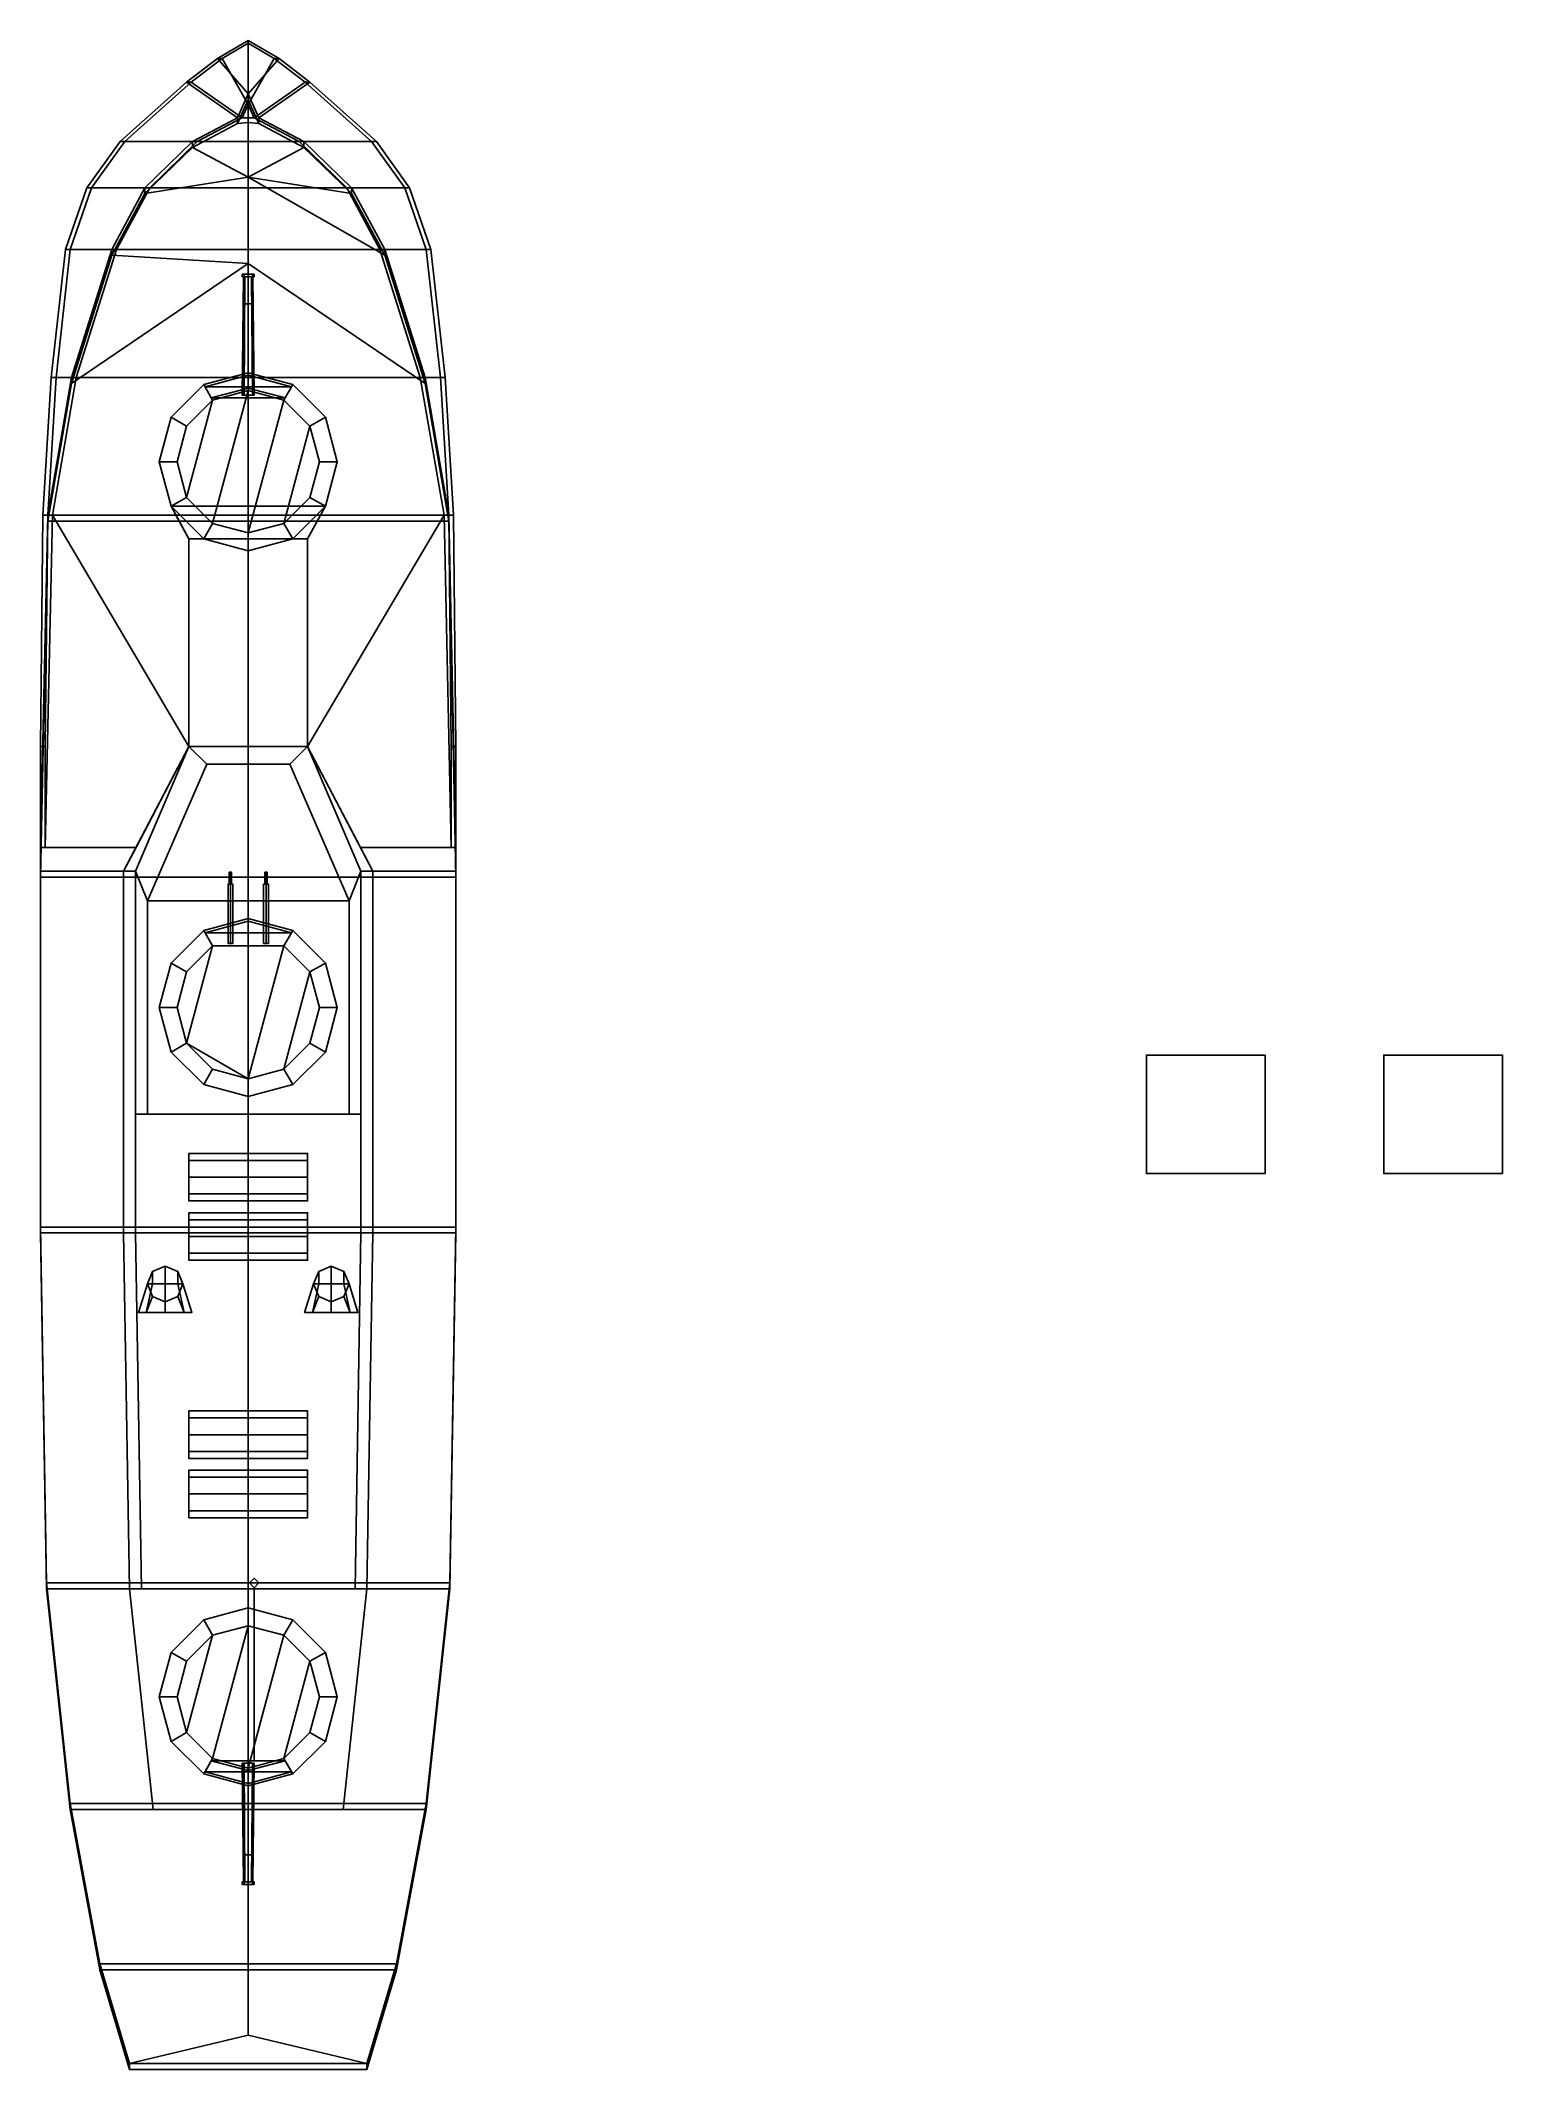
# Model space of a CAD drawing. Header units: millimetres. Extents: x -1.8 to 10.6, y -8.6 to 8.6.
import ezdxf

# ---------------------------------------------------------------- set-up
doc = ezdxf.new("R2010")
doc.units = ezdxf.units.MM
for name, color, linetype in [('gun', 1, 'Continuous'), ('sleeve', 5, 'Continuous'), ('turret', 2, 'Continuous')]:
    doc.layers.add(name, color=color, linetype=linetype)

msp = doc.modelspace()

# ---------------------------------------------------------------- linework, layer by layer
for points in [[(0.26, 8.4, 1.5), (0, 8.1, 1), (0, 8.1, 1), (0, 8.55, 1.5)], [(-0.26, 8.4, 1.5), (0, 8.1, 1), (-0.09, 7.9, 1), (-0.52, 8.2, 1.5)], [(-0.26, 8.4, 1.5), (-0.52, 8.2, 1.5), (-0.48, 8.2, 1.5), (-0.22, 8.4, 1.5)], [(-0.48, 8.2, 1.5), (-0.05, 7.9, 1), (0, 8.011, 1), (-0.22, 8.4, 1.5)], [(0, 8.55, 1.5), (0, 8.1, 1), (0, 8.1, 1), (-0.26, 8.4, 1.5)], [(0, 8.55, 1.5), (-0.26, 8.4, 1.5), (-0.22, 8.4, 1.5), (0, 8.527, 1.5)], [(-0.22, 8.4, 1.5), (0, 8.011, 1), (0, 8.011, 1), (0, 8.527, 1.5)], [(0.26, 8.4, 1.5), (0, 8.55, 1.5), (0, 8.527, 1.5), (0.22, 8.4, 1.5)], [(0, 8.527, 1.5), (0, 8.011, 1), (0, 8.011, 1), (0.22, 8.4, 1.5)], [(0.52, 8.2, 1.5), (0.09, 7.9, 1), (0, 8.1, 1), (0.26, 8.4, 1.5)], [(0.22, 8.4, 1.5), (0, 8.011, 1), (0.05, 7.9, 1), (0.48, 8.2, 1.5)], [(0.52, 8.2, 1.5), (0.26, 8.4, 1.5), (0.22, 8.4, 1.5), (0.48, 8.2, 1.5)], [(-0.52, 8.2, 1.5), (-0.09, 7.9, 1), (-0.47, 7.7, 1), (-1.08, 7.7, 1.5)], [(-0.52, 8.2, 1.5), (-1.08, 7.7, 1.5), (-1.04, 7.7, 1.5), (-0.48, 8.2, 1.5)], [(-1.04, 7.7, 1.5), (-0.43, 7.7, 1), (-0.05, 7.9, 1), (-0.48, 8.2, 1.5)], [(0, 8.1, 0.7), (0, 8.05), (-0.09, 7.85), (-0.09, 7.9, 0.7)], [(0, 8.1, 1), (0, 8.1, 0.7), (-0.09, 7.9, 0.7), (-0.09, 7.9, 1)], [(0, 8.05), (0, 7.86, -0.46), (0, 7.86, -0.46), (-0.09, 7.85)], [(0.09, 7.9, 0.7), (0.09, 7.85), (0, 8.05), (0, 8.1, 0.7)], [(0.09, 7.9, 1), (0.09, 7.9, 0.7), (0, 8.1, 0.7), (0, 8.1, 1)], [(0.09, 7.85), (0, 7.86, -0.46), (0, 7.86, -0.46), (0, 8.05)], [(0.48, 8.2, 1.5), (0.05, 7.9, 1), (0.43, 7.7, 1), (1.04, 7.7, 1.5)], [(1.08, 7.7, 1.5), (0.47, 7.7, 1), (0.09, 7.9, 1), (0.52, 8.2, 1.5)], [(1.08, 7.7, 1.5), (0.52, 8.2, 1.5), (0.48, 8.2, 1.5), (1.04, 7.7, 1.5)], [(-0.09, 7.9, 0.7), (-0.09, 7.85), (-0.47, 7.65), (-0.47, 7.7, 0.7)], [(-0.09, 7.9, 1), (-0.09, 7.9, 0.7), (-0.47, 7.7, 0.7), (-0.47, 7.7, 1)], [(-0.05, 7.9, 1), (-0.43, 7.7, 1), (0.43, 7.7, 1), (0.05, 7.9, 1)], [(0, 8.011, 1), (-0.05, 7.9, 1), (0.05, 7.9, 1), (0, 8.011, 1)], [(0.47, 7.7, 0.7), (0.47, 7.65), (0.09, 7.85), (0.09, 7.9, 0.7)], [(0.47, 7.7, 1), (0.47, 7.7, 0.7), (0.09, 7.9, 0.7), (0.09, 7.9, 1)], [(-1.08, 7.7, 1.5), (-0.47, 7.7, 1), (-0.87, 7.31, 1), (-1.36, 7.31, 1.5)], [(-1.08, 7.7, 1.5), (-1.36, 7.31, 1.5), (-1.32, 7.31, 1.5), (-1.04, 7.7, 1.5)], [(-1.32, 7.31, 1.5), (-0.83, 7.31, 1), (-0.43, 7.7, 1), (-1.04, 7.7, 1.5)], [(-0.47, 7.7, 0.7), (-0.47, 7.65), (-0.87, 7.26), (-0.87, 7.31, 0.7)], [(-0.47, 7.7, 1), (-0.47, 7.7, 0.7), (-0.87, 7.31, 0.7), (-0.87, 7.31, 1)], [(-0.43, 7.7, 1), (-0.83, 7.31, 1), (0.83, 7.31, 1), (0.43, 7.7, 1)], [(-0.09, 7.85), (0, 7.86, -0.46), (0, 7.4, -0.89), (-0.47, 7.65)], [(0.47, 7.65), (0, 7.4, -0.89), (0, 7.86, -0.46), (0.09, 7.85)], [(1.04, 7.7, 1.5), (0.43, 7.7, 1), (0.83, 7.31, 1), (1.32, 7.31, 1.5)], [(0.87, 7.31, 0.7), (0.87, 7.26), (0.47, 7.65), (0.47, 7.7, 0.7)], [(0.87, 7.31, 1), (0.87, 7.31, 0.7), (0.47, 7.7, 0.7), (0.47, 7.7, 1)], [(1.36, 7.31, 1.5), (0.87, 7.31, 1), (0.47, 7.7, 1), (1.08, 7.7, 1.5)], [(1.36, 7.31, 1.5), (1.08, 7.7, 1.5), (1.04, 7.7, 1.5), (1.32, 7.31, 1.5)], [(-0.47, 7.65), (0, 7.4, -0.89), (0, 7.4, -0.89), (-0.87, 7.26)], [(0.87, 7.26), (0, 7.4, -0.89), (0, 7.4, -0.89), (0.47, 7.65)], [(-0.87, 7.26), (0, 7.4, -0.89), (0, 6.67, -1.15), (-1.15, 6.74)], [(1.49, 5.66), (0, 6.67, -1.15), (0, 7.4, -0.89), (1.15, 6.74)], [(1.15, 6.74), (0, 7.4, -0.89), (0, 7.4, -0.89), (0.87, 7.26)], [(-1.36, 7.31, 1.5), (-0.87, 7.31, 1), (-1.15, 6.79, 1), (-1.54, 6.79, 1.5)], [(-1.36, 7.31, 1.5), (-1.54, 6.79, 1.5), (-1.5, 6.79, 1.5), (-1.32, 7.31, 1.5)], [(-1.5, 6.79, 1.5), (-1.11, 6.79, 1), (-0.83, 7.31, 1), (-1.32, 7.31, 1.5)], [(-0.87, 7.31, 0.7), (-0.87, 7.26), (-1.15, 6.74), (-1.15, 6.79, 0.7)], [(-0.87, 7.31, 1), (-0.87, 7.31, 0.7), (-1.15, 6.79, 0.7), (-1.15, 6.79, 1)], [(-0.83, 7.31, 1), (-1.11, 6.79, 1), (1.11, 6.79, 1), (0.83, 7.31, 1)], [(1.32, 7.31, 1.5), (0.83, 7.31, 1), (1.11, 6.79, 1), (1.5, 6.79, 1.5)], [(1.15, 6.79, 0.7), (1.15, 6.74), (0.87, 7.26), (0.87, 7.31, 0.7)], [(1.15, 6.79, 1), (1.15, 6.79, 0.7), (0.87, 7.31, 0.7), (0.87, 7.31, 1)], [(1.54, 6.79, 1.5), (1.15, 6.79, 1), (0.87, 7.31, 1), (1.36, 7.31, 1.5)], [(1.54, 6.79, 1.5), (1.36, 7.31, 1.5), (1.32, 7.31, 1.5), (1.5, 6.79, 1.5)], [(-1.49, 5.66), (0, 6.67, -1.15), (0, 4.5, -1.15), (-1.69, 4.5)], [(-1.54, 6.79, 1.5), (-1.15, 6.79, 1), (-1.49, 5.71, 1), (-1.66, 5.71, 1.5)], [(-1.54, 6.79, 1.5), (-1.66, 5.71, 1.5), (-1.62, 5.71, 1.5), (-1.5, 6.79, 1.5)], [(-1.62, 5.71, 1.5), (-1.45, 5.71, 1), (-1.11, 6.79, 1), (-1.5, 6.79, 1.5)], [(-1.15, 6.79, 0.7), (-1.15, 6.74), (-1.49, 5.66), (-1.49, 5.71, 0.7)], [(-1.15, 6.79, 1), (-1.15, 6.79, 0.7), (-1.49, 5.71, 0.7), (-1.49, 5.71, 1)], [(-1.15, 6.74), (0, 6.67, -1.15), (0, 6.67, -1.15), (-1.49, 5.66)], [(-1.11, 6.79, 1), (-1.45, 5.71, 1), (1.45, 5.71, 1), (1.11, 6.79, 1)], [(1.69, 4.5), (0, 4.5, -1.15), (0, 6.67, -1.15), (1.49, 5.66)], [(1.5, 6.79, 1.5), (1.11, 6.79, 1), (1.45, 5.71, 1), (1.62, 5.71, 1.5)], [(1.49, 5.71, 0.7), (1.49, 5.66), (1.15, 6.74), (1.15, 6.79, 0.7)], [(1.49, 5.71, 1), (1.49, 5.71, 0.7), (1.15, 6.79, 0.7), (1.15, 6.79, 1)], [(1.66, 5.71, 1.5), (1.49, 5.71, 1), (1.15, 6.79, 1), (1.54, 6.79, 1.5)], [(1.66, 5.71, 1.5), (1.54, 6.79, 1.5), (1.5, 6.79, 1.5), (1.62, 5.71, 1.5)], [(-1.66, 5.71, 1.5), (-1.49, 5.71, 1), (-1.69, 4.55, 1), (-1.73, 4.55, 1.5)], [(-1.66, 5.71, 1.5), (-1.73, 4.55, 1.5), (-1.69, 4.55, 1.5), (-1.62, 5.71, 1.5)], [(-1.49, 5.71, 0.7), (-1.49, 5.66), (-1.69, 4.5), (-1.69, 4.55, 0.7)], [(-1.49, 5.71, 1), (-1.49, 5.71, 0.7), (-1.69, 4.55, 0.7), (-1.69, 4.55, 1)], [(-1.69, 4.55, 1.5), (-1.65, 4.55, 1), (-1.45, 5.71, 1), (-1.62, 5.71, 1.5)], [(-1.45, 5.71, 1), (-1.65, 4.55, 1), (1.65, 4.55, 1), (1.45, 5.71, 1)], [(-0.375, 5.65, 1), (-0.65, 5.375, 1), (-0.65, 5.375, 1.3), (-0.375, 5.65, 1.3)], [(0, 5.75, 1), (-0.375, 5.65, 1), (-0.375, 5.65, 1.3), (0, 5.75, 1.3)], [(0.375, 5.65, 1), (0, 5.75, 1), (0, 5.75, 1.3), (0.375, 5.65, 1.3)], [(0.65, 5.375, 1), (0.375, 5.65, 1), (0.375, 5.65, 1.3), (0.65, 5.375, 1.3)], [(1.62, 5.71, 1.5), (1.45, 5.71, 1), (1.65, 4.55, 1), (1.69, 4.55, 1.5)], [(1.69, 4.55, 0.7), (1.69, 4.5), (1.49, 5.66), (1.49, 5.71, 0.7)], [(1.69, 4.55, 1), (1.69, 4.55, 0.7), (1.49, 5.71, 0.7), (1.49, 5.71, 1)], [(1.73, 4.55, 1.5), (1.69, 4.55, 1), (1.49, 5.71, 1), (1.66, 5.71, 1.5)], [(1.73, 4.55, 1.5), (1.66, 5.71, 1.5), (1.62, 5.71, 1.5), (1.69, 4.55, 1.5)], [(-0.65, 5.375, 1), (-0.75, 5, 1), (-0.75, 5, 1.3), (-0.65, 5.375, 1.3)], [(0.75, 5, 1), (0.65, 5.375, 1), (0.65, 5.375, 1.3), (0.75, 5, 1.3)], [(-0.75, 5, 1), (-0.65, 4.625, 1), (-0.65, 4.625, 1.3), (-0.75, 5, 1.3)], [(0.65, 4.625, 1), (0.75, 5, 1), (0.75, 5, 1.3), (0.65, 4.625, 1.3)], [(-0.65, 4.625, 1), (-0.5, 4.35, 1), (-0.5, 4.35, 1.3), (-0.65, 4.625, 1.3)], [(-0.65, 4.625, 1.3), (-0.5, 4.35, 1.3), (0.5, 4.35, 1.3), (0.65, 4.625, 1.3)], [(0.5, 4.35, 1), (0.65, 4.625, 1), (0.65, 4.625, 1.3), (0.5, 4.35, 1.3)], [(-1.69, 4.55, 0.7), (-1.69, 4.5), (-1.75, 1.5), (-1.75, 1.55, 0.7)], [(-1.69, 4.55, 1), (-1.69, 4.55, 0.7), (-1.75, 1.55, 0.7), (-1.75, 1.75, 1)], [(-1.73, 4.55, 1.5), (-1.69, 4.55, 1), (-1.75, 1.75, 1), (-1.75, 2.6, 1.5)], [(-1.73, 4.55, 1.5), (-1.75, 2.6, 1.5), (-1.71, 2.6, 1.5), (-1.69, 4.55, 1.5)], [(-1.69, 4.5), (0, 4.5, -1.15), (0, 1.5, -1.15), (-1.75, 1.5)], [(-1.71, 2.6, 1.5), (-1.71, 1.75, 1), (-1.65, 4.55, 1), (-1.69, 4.55, 1.5)], [(-1.65, 4.55, 1), (-1.71, 1.75, 1), (-0.945, 1.75, 1), (-0.5, 2.6, 1)], [(-1.65, 4.55, 1), (-0.5, 2.6, 1), (-0.5, 4.35, 1), (-0.609, 4.55, 1)], [(1.75, 1.5), (0, 1.5, -1.15), (0, 4.5, -1.15), (1.69, 4.5)], [(0.5, 2.6, 1), (0.945, 1.75, 1), (1.71, 1.75, 1), (1.65, 4.55, 1)], [(0.609, 4.55, 1), (0.5, 4.35, 1), (0.5, 2.6, 1), (1.65, 4.55, 1)], [(1.69, 4.55, 1.5), (1.65, 4.55, 1), (1.71, 1.75, 1), (1.71, 2.6, 1.5)], [(1.75, 1.55, 0.7), (1.75, 1.5), (1.69, 4.5), (1.69, 4.55, 0.7)], [(1.75, 1.75, 1), (1.75, 1.55, 0.7), (1.69, 4.55, 0.7), (1.69, 4.55, 1)], [(1.75, 2.6, 1.5), (1.75, 1.75, 1), (1.69, 4.55, 1), (1.73, 4.55, 1.5)], [(1.75, 2.6, 1.5), (1.73, 4.55, 1.5), (1.69, 4.55, 1.5), (1.71, 2.6, 1.5)], [(-0.5, 4.35, 1), (-0.5, 2.6, 1), (-0.5, 2.6, 1.3), (-0.5, 4.35, 1.3)], [(-0.5, 4.35, 1.3), (-0.5, 2.6, 1.3), (0.5, 2.6, 1.3), (0.5, 4.35, 1.3)], [(0.5, 2.6, 1), (0.5, 4.35, 1), (0.5, 4.35, 1.3), (0.5, 2.6, 1.3)], [(-1.75, 2.6, 1.5), (-1.75, 1.75, 1), (-1.71, 1.75, 1), (-1.71, 2.6, 1.5)], [(-1.05, 1.55, 1), (-0.95, 1.55, 1.5), (-0.5, 2.6, 1.5), (-0.5, 2.6, 1)], [(-0.95, 1.55, 1.5), (-0.85, 1.3, 2.5), (-0.35, 2.45, 2.4), (-0.5, 2.6, 1.5)], [(-0.5, 2.6, 1.3), (-0.5, 2.6, 1.5), (0.5, 2.6, 1.5), (0.5, 2.6, 1.3)], [(-0.5, 2.6, 1.5), (-0.35, 2.45, 2.4), (0.35, 2.45, 2.4), (0.5, 2.6, 1.5)], [(0.5, 2.6, 1.5), (0.35, 2.45, 2.4), (0.85, 1.3, 2.5), (0.95, 1.55, 1.5)], [(0.5, 2.6, 1), (0.5, 2.6, 1.5), (0.95, 1.55, 1.5), (1.05, 1.55, 1)], [(1.75, 1.75, 1), (1.75, 2.6, 1.5), (1.71, 2.6, 1.5), (1.71, 1.75, 1)], [(-0.35, 2.45, 2.4), (-0.85, 1.3, 2.5), (0.85, 1.3, 2.5), (0.35, 2.45, 2.4)], [(-1.75, 1.75, 1), (-1.75, 1.55, 0.7), (-1.05, 1.55, 0.7), (-0.945, 1.75, 1)], [(-0.945, 1.75, 1), (-1.05, 1.55, 0.7), (-1.05, 1.55, 1), (-0.945, 1.75, 1)], [(1.05, 1.55, 1), (1.05, 1.55, 0.7), (0.945, 1.75, 1)], [(0.945, 1.75, 1), (1.05, 1.55, 0.7), (1.75, 1.55, 0.7), (1.75, 1.75, 1)], [(-1.75, 1.55, 0.7), (-1.75, 1.5), (-1.75, -1.45), (-1.75, -1.5, 0.7)], [(-1.75, 1.55, 0.7), (-1.75, -1.5, 0.7), (-1.05, -1.5, 0.7), (-1.05, 1.55, 0.7)], [(-1.05, 1.55, 0.7), (-1.05, -1.5, 0.7), (-1.05, -1.5, 1), (-1.05, 1.55, 1)], [(-1.05, 1.55, 1), (-1.05, -1.5, 1), (-0.95, -1.5, 1.5), (-0.95, 1.55, 1.5)], [(-0.95, 1.55, 1.5), (-0.95, -0.5, 1.5), (-0.85, -0.5, 2.5), (-0.85, 1.3, 2.5)], [(0.85, -0.5, 2.5), (0.95, -0.5, 1.5), (0.95, 1.55, 1.5), (0.85, 1.3, 2.5)], [(0.95, -1.5, 1.5), (1.05, -1.5, 1), (1.05, 1.55, 1), (0.95, 1.55, 1.5)], [(1.05, -1.5, 1), (1.05, -1.5, 0.7), (1.05, 1.55, 0.7), (1.05, 1.55, 1)], [(1.05, 1.55, 0.7), (1.05, -1.5, 0.7), (1.75, -1.5, 0.7), (1.75, 1.55, 0.7)], [(1.75, -1.5, 0.7), (1.75, -1.45), (1.75, 1.5), (1.75, 1.55, 0.7)], [(-1.75, 1.5), (0, 1.5, -1.15), (0, -1.45, -1.15), (-1.75, -1.45)], [(1.75, -1.45), (0, -1.45, -1.15), (0, 1.5, -1.15), (1.75, 1.5)], [(-0.85, 1.3, 2.5), (-0.85, -0.5, 2.5), (0.85, -0.5, 2.5), (0.85, 1.3, 2.5)], [(8.57, 0, -3.92), (8.57, 0, -4.92), (7.57, 0, -4.92), (7.57, 0, -3.92)], [(8.57, 0, -4.92), (8.57, -1, -4.92), (7.57, -1, -4.92), (7.57, 0, -4.92)], [(7.57, 0, -4.92), (7.57, -1, -4.92), (7.57, -1, -3.92), (7.57, 0, -3.92)], [(7.57, 0, -3.92), (7.57, -1, -3.92), (8.57, -1, -3.92), (8.57, 0, -3.92)], [(8.57, -1, -3.92), (8.57, -1, -4.92), (8.57, 0, -4.92), (8.57, 0, -3.92)], [(10.57, 0, -4.92), (10.57, -1, -4.92), (9.57, -1, -4.92), (9.57, 0, -4.92)], [(9.57, 0, -4.92), (9.57, -1, -4.92), (10.57, -1, -4.92), (10.57, 0, -4.92)], [(-0.85, -0.5, 2.5), (-0.95, -0.5, 1.5), (0.95, -0.5, 1.5), (0.85, -0.5, 2.5)], [(-0.95, -0.5, 1.5), (-0.95, -1.5, 1.5), (0.95, -1.5, 1.5), (0.95, -0.5, 1.5)], [(0.5, -0.889, 1.841), (0.5, -0.83, 1.7), (-0.5, -0.83, 1.7), (-0.5, -0.889, 1.841)], [(0.5, -0.83, 1.7), (0.5, -0.889, 1.559), (-0.5, -0.889, 1.559), (-0.5, -0.83, 1.7)], [(-0.5, -0.83, 1.7), (-0.5, -1.171, 1.559), (-0.5, -1.23, 1.7), (-0.5, -0.889, 1.841)], [(-0.5, -0.889, 1.559), (-0.5, -1.03, 1.5), (-0.5, -1.171, 1.559), (-0.5, -0.83, 1.7)], [(0.5, -1.23, 1.7), (0.5, -0.889, 1.559), (0.5, -0.83, 1.7), (0.5, -1.171, 1.841)], [(0.5, -1.171, 1.841), (0.5, -0.83, 1.7), (0.5, -0.889, 1.841), (0.5, -1.03, 1.9)], [(0.5, -1.03, 1.9), (0.5, -0.889, 1.841), (-0.5, -0.889, 1.841), (-0.5, -1.03, 1.9)], [(0.5, -0.889, 1.559), (0.5, -1.03, 1.5), (-0.5, -1.03, 1.5), (-0.5, -0.889, 1.559)], [(-0.5, -0.889, 1.841), (-0.5, -1.23, 1.7), (-0.5, -1.171, 1.841), (-0.5, -1.03, 1.9)], [(0.5, -1.171, 1.559), (0.5, -1.03, 1.5), (0.5, -0.889, 1.559), (0.5, -1.23, 1.7)], [(7.57, -1, -3.92), (7.57, -1, -4.92), (8.57, -1, -4.92), (8.57, -1, -3.92)], [(0.5, -1.171, 1.841), (0.5, -1.03, 1.9), (-0.5, -1.03, 1.9), (-0.5, -1.171, 1.841)], [(0.5, -1.03, 1.5), (0.5, -1.171, 1.559), (-0.5, -1.171, 1.559), (-0.5, -1.03, 1.5)], [(0.5, -1.23, 1.7), (0.5, -1.171, 1.841), (-0.5, -1.171, 1.841), (-0.5, -1.23, 1.7)], [(0.5, -1.171, 1.559), (0.5, -1.23, 1.7), (-0.5, -1.23, 1.7), (-0.5, -1.171, 1.559)], [(0.5, -1.389, 1.841), (0.5, -1.33, 1.7), (-0.5, -1.33, 1.7), (-0.5, -1.389, 1.841)], [(0.5, -1.33, 1.7), (0.5, -1.389, 1.559), (-0.5, -1.389, 1.559), (-0.5, -1.33, 1.7)], [(-0.5, -1.389, 1.559), (-0.5, -1.53, 1.5), (-0.5, -1.671, 1.559), (-0.5, -1.33, 1.7)], [(-0.5, -1.33, 1.7), (-0.5, -1.671, 1.559), (-0.5, -1.73, 1.7), (-0.5, -1.389, 1.841)], [(0.5, -1.671, 1.841), (0.5, -1.33, 1.7), (0.5, -1.389, 1.841), (0.5, -1.53, 1.9)], [(0.5, -1.73, 1.7), (0.5, -1.389, 1.559), (0.5, -1.33, 1.7), (0.5, -1.671, 1.841)], [(-1.75, -1.5, 0.7), (-1.75, -1.45), (-1.7, -4.45), (-1.7, -4.5, 0.7)], [(-1.75, -1.45), (0, -1.45, -1.15), (0, -4.45, -1.15), (-1.7, -4.45)], [(-1.75, -1.5, 0.7), (-1.7, -4.5, 0.7), (-1, -4.5, 0.7), (-1.05, -1.5, 0.7)], [(-1.05, -1.5, 0.7), (-1, -4.5, 0.7), (-1, -4.5, 1), (-1.05, -1.5, 1)], [(-1.05, -1.5, 1), (-1, -4.5, 1), (-0.9, -4.5, 1.5), (-0.95, -1.5, 1.5)], [(-0.95, -1.5, 1.5), (-0.9, -4.5, 1.5), (0.9, -4.5, 1.5), (0.95, -1.5, 1.5)], [(0.5, -1.53, 1.9), (0.5, -1.389, 1.841), (-0.5, -1.389, 1.841), (-0.5, -1.53, 1.9)], [(0.5, -1.389, 1.559), (0.5, -1.53, 1.5), (-0.5, -1.53, 1.5), (-0.5, -1.389, 1.559)], [(-0.5, -1.389, 1.841), (-0.5, -1.73, 1.7), (-0.5, -1.671, 1.841), (-0.5, -1.53, 1.9)], [(0.5, -1.671, 1.841), (0.5, -1.53, 1.9), (-0.5, -1.53, 1.9), (-0.5, -1.671, 1.841)], [(0.5, -1.53, 1.5), (0.5, -1.671, 1.559), (-0.5, -1.671, 1.559), (-0.5, -1.53, 1.5)], [(1.7, -4.45), (0, -4.45, -1.15), (0, -1.45, -1.15), (1.75, -1.45)], [(0.5, -1.671, 1.559), (0.5, -1.53, 1.5), (0.5, -1.389, 1.559), (0.5, -1.73, 1.7)], [(0.9, -4.5, 1.5), (1, -4.5, 1), (1.05, -1.5, 1), (0.95, -1.5, 1.5)], [(1, -4.5, 1), (1, -4.5, 0.7), (1.05, -1.5, 0.7), (1.05, -1.5, 1)], [(1, -4.5, 0.7), (1.7, -4.5, 0.7), (1.75, -1.5, 0.7), (1.05, -1.5, 0.7)], [(1.7, -4.5, 0.7), (1.7, -4.45), (1.75, -1.45), (1.75, -1.5, 0.7)], [(0.5, -1.73, 1.7), (0.5, -1.671, 1.841), (-0.5, -1.671, 1.841), (-0.5, -1.73, 1.7)], [(0.5, -1.671, 1.559), (0.5, -1.73, 1.7), (-0.5, -1.73, 1.7), (-0.5, -1.671, 1.559)], [(-0.806, -1.824, 1.5), (-0.85, -1.93, 1.5), (-0.85, -1.93, 2.15), (-0.806, -1.824, 2.15)], [(-0.806, -1.824, 2.15), (-0.85, -1.93, 2.15), (-0.85, -1.93, 2.15), (-0.806, -1.93, 2.256)], [(-0.7, -1.78, 1.5), (-0.806, -1.824, 1.5), (-0.806, -1.824, 2.15), (-0.7, -1.78, 2.15)], [(-0.7, -1.78, 2.15), (-0.806, -1.824, 2.15), (-0.806, -1.93, 2.256), (-0.7, -1.93, 2.3)], [(-0.594, -1.824, 1.5), (-0.7, -1.78, 1.5), (-0.7, -1.78, 2.15), (-0.594, -1.824, 2.15)], [(-0.594, -1.824, 2.15), (-0.7, -1.78, 2.15), (-0.7, -1.93, 2.3), (-0.594, -1.93, 2.256)], [(-0.55, -1.93, 1.5), (-0.594, -1.824, 1.5), (-0.594, -1.824, 2.15), (-0.55, -1.93, 2.15)], [(-0.55, -1.93, 2.15), (-0.594, -1.824, 2.15), (-0.594, -1.93, 2.256), (-0.55, -1.93, 2.15)], [(0.594, -1.824, 1.5), (0.55, -1.93, 1.5), (0.55, -1.93, 2.15), (0.594, -1.824, 2.15)], [(0.594, -1.824, 2.15), (0.55, -1.93, 2.15), (0.55, -1.93, 2.15), (0.594, -1.93, 2.256)], [(0.7, -1.78, 1.5), (0.594, -1.824, 1.5), (0.594, -1.824, 2.15), (0.7, -1.78, 2.15)], [(0.7, -1.78, 2.15), (0.594, -1.824, 2.15), (0.594, -1.93, 2.256), (0.7, -1.93, 2.3)], [(0.806, -1.824, 1.5), (0.7, -1.78, 1.5), (0.7, -1.78, 2.15), (0.806, -1.824, 2.15)], [(0.806, -1.824, 2.15), (0.7, -1.78, 2.15), (0.7, -1.93, 2.3), (0.806, -1.93, 2.256)], [(0.85, -1.93, 1.5), (0.806, -1.824, 1.5), (0.806, -1.824, 2.15), (0.85, -1.93, 2.15)], [(0.85, -1.93, 2.15), (0.806, -1.824, 2.15), (0.806, -1.93, 2.256), (0.85, -1.93, 2.15)], [(-0.806, -1.93, 2.256), (-0.85, -1.93, 2.15), (-0.925, -2.17, 2.23), (-0.859, -2.17, 2.389)], [(-0.85, -1.93, 2.15), (-0.806, -2.036, 2.044), (-0.859, -2.17, 2.071), (-0.925, -2.17, 2.23)], [(-0.7, -1.93, 2.3), (-0.806, -1.93, 2.256), (-0.859, -2.17, 2.389), (-0.7, -2.17, 2.455)], [(-0.806, -2.036, 2.044), (-0.7, -2.08, 2), (-0.7, -2.17, 2.005), (-0.859, -2.17, 2.071)], [(-0.85, -1.93, 1.5), (-0.806, -2.036, 1.5), (-0.806, -2.036, 2.044), (-0.85, -1.93, 2.15)], [(-0.806, -2.036, 1.5), (-0.7, -2.08, 1.5), (-0.7, -2.08, 2), (-0.806, -2.036, 2.044)], [(-0.594, -1.93, 2.256), (-0.7, -1.93, 2.3), (-0.7, -2.17, 2.455), (-0.541, -2.17, 2.389)], [(-0.7, -2.08, 2), (-0.594, -2.036, 2.044), (-0.541, -2.17, 2.071), (-0.7, -2.17, 2.005)], [(-0.7, -2.08, 1.5), (-0.594, -2.036, 1.5), (-0.594, -2.036, 2.044), (-0.7, -2.08, 2)], [(-0.55, -1.93, 2.15), (-0.594, -1.93, 2.256), (-0.541, -2.17, 2.389), (-0.475, -2.17, 2.23)], [(-0.594, -2.036, 2.044), (-0.55, -1.93, 2.15), (-0.475, -2.17, 2.23), (-0.541, -2.17, 2.071)], [(-0.594, -2.036, 1.5), (-0.55, -1.93, 1.5), (-0.55, -1.93, 2.15), (-0.594, -2.036, 2.044)], [(0.594, -1.93, 2.256), (0.55, -1.93, 2.15), (0.475, -2.17, 2.23), (0.541, -2.17, 2.389)], [(0.55, -1.93, 2.15), (0.594, -2.036, 2.044), (0.541, -2.17, 2.071), (0.475, -2.17, 2.23)], [(0.7, -1.93, 2.3), (0.594, -1.93, 2.256), (0.541, -2.17, 2.389), (0.7, -2.17, 2.455)], [(0.594, -2.036, 2.044), (0.7, -2.08, 2), (0.7, -2.17, 2.005), (0.541, -2.17, 2.071)], [(0.55, -1.93, 1.5), (0.594, -2.036, 1.5), (0.594, -2.036, 2.044), (0.55, -1.93, 2.15)], [(0.594, -2.036, 1.5), (0.7, -2.08, 1.5), (0.7, -2.08, 2), (0.594, -2.036, 2.044)], [(0.806, -1.93, 2.256), (0.7, -1.93, 2.3), (0.7, -2.17, 2.455), (0.859, -2.17, 2.389)], [(0.7, -2.08, 1.5), (0.806, -2.036, 1.5), (0.806, -2.036, 2.044), (0.7, -2.08, 2)], [(0.7, -2.08, 2), (0.806, -2.036, 2.044), (0.859, -2.17, 2.071), (0.7, -2.17, 2.005)], [(0.806, -2.036, 1.5), (0.85, -1.93, 1.5), (0.85, -1.93, 2.15), (0.806, -2.036, 2.044)], [(0.85, -1.93, 2.15), (0.806, -1.93, 2.256), (0.859, -2.17, 2.389), (0.925, -2.17, 2.23)], [(0.806, -2.036, 2.044), (0.85, -1.93, 2.15), (0.925, -2.17, 2.23), (0.859, -2.17, 2.071)], [(-0.7, -2.17, 2.455), (-0.859, -2.17, 2.389), (-0.925, -2.17, 2.23), (-0.541, -2.17, 2.389)], [(-0.541, -2.17, 2.389), (-0.925, -2.17, 2.23), (-0.859, -2.17, 2.071), (-0.475, -2.17, 2.23)], [(-0.475, -2.17, 2.23), (-0.859, -2.17, 2.071), (-0.7, -2.17, 2.005), (-0.541, -2.17, 2.071)], [(0.7, -2.17, 2.455), (0.541, -2.17, 2.389), (0.475, -2.17, 2.23), (0.859, -2.17, 2.389)], [(0.859, -2.17, 2.389), (0.475, -2.17, 2.23), (0.541, -2.17, 2.071), (0.925, -2.17, 2.23)], [(0.925, -2.17, 2.23), (0.541, -2.17, 2.071), (0.7, -2.17, 2.005), (0.859, -2.17, 2.071)], [(0.5, -3.059, 1.841), (0.5, -3, 1.7), (-0.5, -3, 1.7), (-0.5, -3.059, 1.841)], [(0.5, -3, 1.7), (0.5, -3.059, 1.559), (-0.5, -3.059, 1.559), (-0.5, -3, 1.7)], [(-0.5, -3.059, 1.559), (-0.5, -3.2, 1.5), (-0.5, -3.341, 1.559), (-0.5, -3, 1.7)], [(-0.5, -3, 1.7), (-0.5, -3.341, 1.559), (-0.5, -3.4, 1.7), (-0.5, -3.059, 1.841)], [(0.5, -3.2, 1.9), (0.5, -3.059, 1.841), (-0.5, -3.059, 1.841), (-0.5, -3.2, 1.9)], [(0.5, -3.059, 1.559), (0.5, -3.2, 1.5), (-0.5, -3.2, 1.5), (-0.5, -3.059, 1.559)], [(-0.5, -3.059, 1.841), (-0.5, -3.4, 1.7), (-0.5, -3.341, 1.841), (-0.5, -3.2, 1.9)], [(0.5, -3.4, 1.7), (0.5, -3.059, 1.559), (0.5, -3, 1.7), (0.5, -3.341, 1.841)], [(0.5, -3.341, 1.841), (0.5, -3, 1.7), (0.5, -3.059, 1.841), (0.5, -3.2, 1.9)], [(0.5, -3.341, 1.559), (0.5, -3.2, 1.5), (0.5, -3.059, 1.559), (0.5, -3.4, 1.7)], [(0.5, -3.341, 1.841), (0.5, -3.2, 1.9), (-0.5, -3.2, 1.9), (-0.5, -3.341, 1.841)], [(0.5, -3.2, 1.5), (0.5, -3.341, 1.559), (-0.5, -3.341, 1.559), (-0.5, -3.2, 1.5)], [(0.5, -3.4, 1.7), (0.5, -3.341, 1.841), (-0.5, -3.341, 1.841), (-0.5, -3.4, 1.7)], [(0.5, -3.341, 1.559), (0.5, -3.4, 1.7), (-0.5, -3.4, 1.7), (-0.5, -3.341, 1.559)], [(0.5, -3.559, 1.841), (0.5, -3.5, 1.7), (-0.5, -3.5, 1.7), (-0.5, -3.559, 1.841)], [(0.5, -3.5, 1.7), (0.5, -3.559, 1.559), (-0.5, -3.559, 1.559), (-0.5, -3.5, 1.7)], [(-0.5, -3.5, 1.7), (-0.5, -3.841, 1.559), (-0.5, -3.9, 1.7), (-0.5, -3.559, 1.841)], [(-0.5, -3.559, 1.559), (-0.5, -3.7, 1.5), (-0.5, -3.841, 1.559), (-0.5, -3.5, 1.7)], [(0.5, -3.7, 1.9), (0.5, -3.559, 1.841), (-0.5, -3.559, 1.841), (-0.5, -3.7, 1.9)], [(0.5, -3.559, 1.559), (0.5, -3.7, 1.5), (-0.5, -3.7, 1.5), (-0.5, -3.559, 1.559)], [(-0.5, -3.559, 1.841), (-0.5, -3.9, 1.7), (-0.5, -3.841, 1.841), (-0.5, -3.7, 1.9)], [(0.5, -3.9, 1.7), (0.5, -3.559, 1.559), (0.5, -3.5, 1.7), (0.5, -3.841, 1.841)], [(0.5, -3.841, 1.841), (0.5, -3.5, 1.7), (0.5, -3.559, 1.841), (0.5, -3.7, 1.9)], [(0.5, -3.841, 1.559), (0.5, -3.7, 1.5), (0.5, -3.559, 1.559), (0.5, -3.9, 1.7)], [(0.5, -3.841, 1.841), (0.5, -3.7, 1.9), (-0.5, -3.7, 1.9), (-0.5, -3.841, 1.841)], [(0.5, -3.7, 1.5), (0.5, -3.841, 1.559), (-0.5, -3.841, 1.559), (-0.5, -3.7, 1.5)], [(0.5, -3.9, 1.7), (0.5, -3.841, 1.841), (-0.5, -3.841, 1.841), (-0.5, -3.9, 1.7)], [(0.5, -3.841, 1.559), (0.5, -3.9, 1.7), (-0.5, -3.9, 1.7), (-0.5, -3.841, 1.559)], [(0.05, -4.41, 1.5), (0.01, -4.45, 1.5), (0.01, -4.45, 4.5), (0.05, -4.41, 4.5)], [(0.05, -4.41, 4.5), (0.01, -4.45, 4.5), (0.05, -4.49, 4.5), (0.09, -4.45, 4.5)], [(0.09, -4.45, 1.5), (0.05, -4.41, 1.5), (0.05, -4.41, 4.5), (0.09, -4.45, 4.5)], [(-1.7, -4.5, 0.7), (-1.7, -4.45), (-1.5, -6.31), (-1.5, -6.36, 0.7)], [(-1.7, -4.45), (0, -4.45, -1.15), (0, -6.31, -1.15), (-1.5, -6.31)], [(-1.7, -4.5, 0.7), (-1.5, -6.36, 0.7), (-0.8, -6.36, 0.7), (-1, -4.5, 0.7)], [(-1, -4.5, 1), (-1, -4.5, 0.7), (-0.8, -6.36, 0.7), (-0.8, -6.36, 1)], [(0.8, -6.36, 1), (1, -4.5, 1), (-1, -4.5, 1), (-0.8, -6.36, 1)], [(-0.9, -4.5, 1.5), (-1, -4.5, 1), (1, -4.5, 1), (0.9, -4.5, 1.5)], [(1.5, -6.31), (0, -6.31, -1.15), (0, -4.45, -1.15), (1.7, -4.45)], [(0.01, -4.45, 1.5), (0.05, -4.49, 1.5), (0.05, -4.49, 4.5), (0.01, -4.45, 4.5)], [(0.05, -4.49, 1.5), (0.09, -4.45, 1.5), (0.09, -4.45, 4.5), (0.05, -4.49, 4.5)], [(0.05, -4.49, 3.4), (0.05, -5.94, 3.4), (0.05, -5.94, 4.4), (0.05, -4.49, 4.4)], [(0.05, -4.49, 4.4), (0.05, -5.94, 4.4), (0.05, -5.94, 3.4), (0.05, -4.49, 3.4)], [(0.8, -6.36, 0.7), (1, -4.5, 0.7), (1, -4.5, 1), (0.8, -6.36, 1)], [(1.5, -6.36, 0.7), (1.7, -4.5, 0.7), (1, -4.5, 0.7), (0.8, -6.36, 0.7)], [(1.5, -6.36, 0.7), (1.5, -6.31), (1.7, -4.45), (1.7, -4.5, 0.7)], [(-1.5, -6.36, 0.7), (-1.5, -6.31), (-1.25, -7.66), (-1.25, -7.71, 0.7)], [(-1.5, -6.31), (0, -6.31, -1.15), (0, -7.66, -1.15), (-1.25, -7.66)], [(1.25, -7.66), (0, -7.66, -1.15), (0, -6.31, -1.15), (1.5, -6.31)], [(1.25, -7.71, 0.7), (1.25, -7.66), (1.5, -6.31), (1.5, -6.36, 0.7)], [(-1.5, -6.36, 0.7), (-1.25, -7.71, 0.7), (1.25, -7.71, 0.7), (1.5, -6.36, 0.7)], [(-0.8, -6.36, 1), (-0.8, -6.36, 0.7), (0.8, -6.36, 0.7), (0.8, -6.36, 1)], [(-1.25, -7.71, 0.7), (-1.25, -7.66), (-1, -8.5), (-1, -8.55, 0.7)], [(-1.25, -7.66), (0, -7.66, -1.15), (0, -8.26, -0.73), (-1, -8.5)], [(1, -8.5), (0, -8.26, -0.73), (0, -7.66, -1.15), (1.25, -7.66)], [(1, -8.55, 0.7), (1, -8.5), (1.25, -7.66), (1.25, -7.71, 0.7)], [(-1.25, -7.71, 0.7), (-1, -8.55, 0.7), (1, -8.55, 0.7), (1.25, -7.71, 0.7)], [(1, -8.5), (-1, -8.5), (0, -8.26, -0.73), (1, -8.5)], [(-1, -8.55, 0.7), (-1, -8.5), (1, -8.5), (1, -8.55, 0.7)]]:
    msp.add_3dface(points)
at = {"layer": 'gun'}
for points in [[(-0.035, 6.58, 1.715), (-0.05, 6.58, 1.68), (-0.05, 6.56, 1.68), (-0.035, 6.56, 1.715)], [(-0.05, 6.58, 1.68), (-0.035, 6.58, 1.645), (-0.035, 6.56, 1.645), (-0.05, 6.56, 1.68)], [(0.035, 6.58, 1.715), (-0.05, 6.58, 1.68), (-0.035, 6.58, 1.715), (0, 6.58, 1.73)], [(0.05, 6.58, 1.68), (-0.035, 6.58, 1.645), (-0.05, 6.58, 1.68), (0.035, 6.58, 1.715)], [(-0.028, 6.56, 1.708), (-0.04, 6.56, 1.68), (-0.05, 5.56, 1.68), (-0.035, 5.56, 1.715)], [(-0.04, 6.56, 1.68), (-0.028, 6.56, 1.652), (-0.035, 5.56, 1.645), (-0.05, 5.56, 1.68)], [(-0.05, 6.56, 1.68), (-0.035, 6.56, 1.645), (-0.028, 6.56, 1.652), (-0.04, 6.56, 1.68)], [(-0.035, 6.56, 1.715), (-0.05, 6.56, 1.68), (-0.04, 6.56, 1.68), (-0.028, 6.56, 1.708)], [(0, 6.58, 1.73), (-0.035, 6.58, 1.715), (-0.035, 6.56, 1.715), (0, 6.56, 1.73)], [(-0.035, 6.58, 1.645), (0, 6.58, 1.63), (0, 6.56, 1.63), (-0.035, 6.56, 1.645)], [(0.035, 6.58, 1.645), (0, 6.58, 1.63), (-0.035, 6.58, 1.645), (0.05, 6.58, 1.68)], [(0, 6.56, 1.72), (-0.028, 6.56, 1.708), (-0.035, 5.56, 1.715), (0, 5.56, 1.73)], [(-0.028, 6.56, 1.652), (0, 6.56, 1.64), (0, 5.56, 1.63), (-0.035, 5.56, 1.645)], [(0, 6.56, 1.73), (-0.035, 6.56, 1.715), (-0.028, 6.56, 1.708), (0, 6.56, 1.72)], [(-0.035, 6.56, 1.645), (0, 6.56, 1.63), (0, 6.56, 1.64), (-0.028, 6.56, 1.652)], [(0.035, 6.58, 1.715), (0, 6.58, 1.73), (0, 6.56, 1.73), (0.035, 6.56, 1.715)], [(0, 6.58, 1.63), (0.035, 6.58, 1.645), (0.035, 6.56, 1.645), (0, 6.56, 1.63)], [(0.028, 6.56, 1.708), (0, 6.56, 1.72), (0, 5.56, 1.73), (0.035, 5.56, 1.715)], [(0, 6.56, 1.64), (0.028, 6.56, 1.652), (0.035, 5.56, 1.645), (0, 5.56, 1.63)], [(0.035, 6.56, 1.715), (0, 6.56, 1.73), (0, 6.56, 1.72), (0.028, 6.56, 1.708)], [(0, 6.56, 1.63), (0.035, 6.56, 1.645), (0.028, 6.56, 1.652), (0, 6.56, 1.64)], [(0.04, 6.56, 1.68), (0.028, 6.56, 1.708), (0.035, 5.56, 1.715), (0.05, 5.56, 1.68)], [(0.028, 6.56, 1.652), (0.04, 6.56, 1.68), (0.05, 5.56, 1.68), (0.035, 5.56, 1.645)], [(0.05, 6.56, 1.68), (0.035, 6.56, 1.715), (0.028, 6.56, 1.708), (0.04, 6.56, 1.68)], [(0.035, 6.56, 1.645), (0.05, 6.56, 1.68), (0.04, 6.56, 1.68), (0.028, 6.56, 1.652)], [(0.05, 6.58, 1.68), (0.035, 6.58, 1.715), (0.035, 6.56, 1.715), (0.05, 6.56, 1.68)], [(0.035, 6.58, 1.645), (0.05, 6.58, 1.68), (0.05, 6.56, 1.68), (0.035, 6.56, 1.645)], [(-0.15, 1.54, 2.96), (-0.16, 1.54, 2.95), (-0.16, 1.44, 2.95), (-0.15, 1.44, 2.96)], [(-0.16, 1.54, 2.95), (-0.15, 1.54, 2.94), (-0.15, 1.44, 2.94), (-0.16, 1.44, 2.95)], [(-0.14, 1.54, 2.95), (-0.15, 1.54, 2.94), (-0.16, 1.54, 2.95), (-0.15, 1.54, 2.96)], [(-0.14, 1.54, 2.95), (-0.15, 1.54, 2.96), (-0.15, 1.44, 2.96), (-0.14, 1.44, 2.95)], [(-0.15, 1.54, 2.94), (-0.14, 1.54, 2.95), (-0.14, 1.44, 2.95), (-0.15, 1.44, 2.94)], [(0.16, 1.54, 2.95), (0.15, 1.54, 2.94), (0.14, 1.54, 2.95), (0.15, 1.54, 2.96)], [(0.14, 1.54, 2.95), (0.15, 1.54, 2.94), (0.15, 1.44, 2.94), (0.14, 1.44, 2.95)], [(0.15, 1.54, 2.96), (0.14, 1.54, 2.95), (0.14, 1.44, 2.95), (0.15, 1.44, 2.96)], [(0.15, 1.54, 2.94), (0.16, 1.54, 2.95), (0.16, 1.44, 2.95), (0.15, 1.44, 2.94)], [(0.16, 1.54, 2.95), (0.15, 1.54, 2.96), (0.15, 1.44, 2.96), (0.16, 1.44, 2.95)], [(-0.15, 1.44, 2.97), (-0.17, 1.44, 2.95), (-0.17, 0.94, 2.95), (-0.15, 0.94, 2.97)], [(-0.17, 1.44, 2.95), (-0.15, 1.44, 2.93), (-0.15, 0.94, 2.93), (-0.17, 0.94, 2.95)], [(-0.13, 1.44, 2.95), (-0.15, 1.44, 2.93), (-0.17, 1.44, 2.95), (-0.15, 1.44, 2.97)], [(-0.13, 1.44, 2.95), (-0.15, 1.44, 2.97), (-0.15, 0.94, 2.97), (-0.13, 0.94, 2.95)], [(-0.15, 1.44, 2.93), (-0.13, 1.44, 2.95), (-0.13, 0.94, 2.95), (-0.15, 0.94, 2.93)], [(0.13, 1.44, 2.95), (0.15, 1.44, 2.93), (0.15, 0.94, 2.93), (0.13, 0.94, 2.95)], [(0.15, 1.44, 2.97), (0.13, 1.44, 2.95), (0.13, 0.94, 2.95), (0.15, 0.94, 2.97)], [(0.17, 1.44, 2.95), (0.15, 1.44, 2.93), (0.13, 1.44, 2.95), (0.15, 1.44, 2.97)], [(0.15, 1.44, 2.93), (0.17, 1.44, 2.95), (0.17, 0.94, 2.95), (0.15, 0.94, 2.93)], [(0.17, 1.44, 2.95), (0.15, 1.44, 2.97), (0.15, 0.94, 2.97), (0.17, 0.94, 2.95)], [(-0.04, -6.97, 1.38), (-0.028, -6.97, 1.408), (-0.035, -5.97, 1.415), (-0.05, -5.97, 1.38)], [(-0.028, -6.97, 1.352), (-0.04, -6.97, 1.38), (-0.05, -5.97, 1.38), (-0.035, -5.97, 1.345)], [(0, -6.97, 1.34), (-0.028, -6.97, 1.352), (-0.035, -5.97, 1.345), (0, -5.97, 1.33)], [(-0.028, -6.97, 1.408), (0, -6.97, 1.42), (0, -5.97, 1.43), (-0.035, -5.97, 1.415)], [(0.028, -6.97, 1.352), (0, -6.97, 1.34), (0, -5.97, 1.33), (0.035, -5.97, 1.345)], [(0, -6.97, 1.42), (0.028, -6.97, 1.408), (0.035, -5.97, 1.415), (0, -5.97, 1.43)], [(0.028, -6.97, 1.408), (0.04, -6.97, 1.38), (0.05, -5.97, 1.38), (0.035, -5.97, 1.415)], [(0.04, -6.97, 1.38), (0.028, -6.97, 1.352), (0.035, -5.97, 1.345), (0.05, -5.97, 1.38)], [(-0.05, -6.99, 1.38), (-0.035, -6.99, 1.415), (-0.035, -6.97, 1.415), (-0.05, -6.97, 1.38)], [(-0.05, -6.97, 1.38), (-0.035, -6.97, 1.415), (-0.028, -6.97, 1.408), (-0.04, -6.97, 1.38)], [(-0.035, -6.99, 1.345), (-0.05, -6.99, 1.38), (-0.05, -6.97, 1.38), (-0.035, -6.97, 1.345)], [(-0.035, -6.97, 1.345), (-0.05, -6.97, 1.38), (-0.04, -6.97, 1.38), (-0.028, -6.97, 1.352)], [(-0.05, -6.99, 1.38), (0.035, -6.99, 1.345), (0.05, -6.99, 1.38), (-0.035, -6.99, 1.415)], [(-0.035, -6.99, 1.345), (0, -6.99, 1.33), (0.035, -6.99, 1.345), (-0.05, -6.99, 1.38)], [(0, -6.99, 1.33), (-0.035, -6.99, 1.345), (-0.035, -6.97, 1.345), (0, -6.97, 1.33)], [(0, -6.97, 1.33), (-0.035, -6.97, 1.345), (-0.028, -6.97, 1.352), (0, -6.97, 1.34)], [(-0.035, -6.99, 1.415), (0, -6.99, 1.43), (0, -6.97, 1.43), (-0.035, -6.97, 1.415)], [(-0.035, -6.97, 1.415), (0, -6.97, 1.43), (0, -6.97, 1.42), (-0.028, -6.97, 1.408)], [(-0.035, -6.99, 1.415), (0.05, -6.99, 1.38), (0.035, -6.99, 1.415), (0, -6.99, 1.43)], [(0.035, -6.99, 1.345), (0, -6.99, 1.33), (0, -6.97, 1.33), (0.035, -6.97, 1.345)], [(0.035, -6.97, 1.345), (0, -6.97, 1.33), (0, -6.97, 1.34), (0.028, -6.97, 1.352)], [(0, -6.99, 1.43), (0.035, -6.99, 1.415), (0.035, -6.97, 1.415), (0, -6.97, 1.43)], [(0, -6.97, 1.43), (0.035, -6.97, 1.415), (0.028, -6.97, 1.408), (0, -6.97, 1.42)], [(0.035, -6.97, 1.415), (0.05, -6.97, 1.38), (0.04, -6.97, 1.38), (0.028, -6.97, 1.408)], [(0.05, -6.97, 1.38), (0.035, -6.97, 1.345), (0.028, -6.97, 1.352), (0.04, -6.97, 1.38)], [(0.035, -6.99, 1.415), (0.05, -6.99, 1.38), (0.05, -6.97, 1.38), (0.035, -6.97, 1.415)], [(0.05, -6.99, 1.38), (0.035, -6.99, 1.345), (0.035, -6.97, 1.345), (0.05, -6.97, 1.38)]]:
    msp.add_3dface(points, dxfattribs=at)
at = {"layer": 'sleeve'}
for points in [[(0.04, 6.33, 1.63), (0.04, 6.33, 1.54), (-0.04, 6.33, 1.54), (-0.04, 6.33, 1.63)], [(-0.04, 6.33, 1.54), (-0.04, 5.56, 1.54), (-0.04, 5.56, 1.63), (-0.04, 6.33, 1.63)], [(0.04, 6.33, 1.54), (0.04, 5.56, 1.54), (-0.04, 5.56, 1.54), (-0.04, 6.33, 1.54)], [(-0.04, 6.33, 1.63), (-0.04, 5.56, 1.63), (0.04, 5.56, 1.63), (0.04, 6.33, 1.63)], [(0.04, 5.56, 1.63), (0.04, 5.56, 1.54), (0.04, 6.33, 1.54), (0.04, 6.33, 1.63)], [(-0.04, -5.97, 1.33), (-0.04, -5.97, 1.24), (-0.04, -6.74, 1.24), (-0.04, -6.74, 1.33)], [(-0.04, -6.74, 1.24), (-0.04, -5.97, 1.24), (0.04, -5.97, 1.24), (0.04, -6.74, 1.24)], [(0.04, -6.74, 1.33), (0.04, -5.97, 1.33), (-0.04, -5.97, 1.33), (-0.04, -6.74, 1.33)], [(0.04, -6.74, 1.24), (0.04, -5.97, 1.24), (0.04, -5.97, 1.33), (0.04, -6.74, 1.33)], [(-0.04, -6.74, 1.33), (-0.04, -6.74, 1.24), (0.04, -6.74, 1.24), (0.04, -6.74, 1.33)]]:
    msp.add_3dface(points, dxfattribs=at)
at = {"layer": 'turret'}
for points in [[(-0.375, 5.65, 1.3), (-0.65, 5.375, 1.3), (-0.52, 5.3, 2), (-0.3, 5.52, 2)], [(0, 5.75, 1.3), (-0.375, 5.65, 1.3), (-0.364, 5.631, 1.4), (0, 5.729, 1.4)], [(0, 5.729, 1.4), (0, 5.729, 1.4), (-0.364, 5.631, 1.4), (0.364, 5.631, 1.4)], [(0.375, 5.65, 1.3), (0, 5.75, 1.3), (0, 5.729, 1.4), (0.364, 5.631, 1.4)], [(0.65, 5.375, 1.3), (0.375, 5.65, 1.3), (0.3, 5.52, 2), (0.52, 5.3, 2)], [(-0.52, 5.3, 2), (-0.6, 5, 2), (-0.52, 4.7, 2), (-0.3, 5.52, 2)], [(-0.3, 5.52, 2), (-0.52, 4.7, 2), (-0.3, 4.48, 2), (0, 5.6, 2)], [(0.364, 5.631, 1.4), (-0.364, 5.631, 1.4), (-0.311, 5.538, 1.9), (0.311, 5.538, 1.9)], [(0, 5.621, 1.9), (-0.311, 5.538, 1.9), (-0.3, 5.52, 2), (0, 5.6, 2)], [(0.311, 5.538, 1.9), (-0.311, 5.538, 1.9), (0, 5.621, 1.9)], [(0, 5.6, 2), (-0.3, 4.48, 2), (0, 4.4, 2), (0.3, 5.52, 2)], [(0.311, 5.538, 1.9), (0, 5.621, 1.9), (0, 5.6, 2), (0.3, 5.52, 2)], [(0.3, 5.52, 2), (0, 4.4, 2), (0.3, 4.48, 2), (0.52, 5.3, 2)], [(-0.65, 5.375, 1.3), (-0.75, 5, 1.3), (-0.6, 5, 2), (-0.52, 5.3, 2)], [(0.75, 5, 1.3), (0.65, 5.375, 1.3), (0.52, 5.3, 2), (0.6, 5, 2)], [(0.52, 5.3, 2), (0.3, 4.48, 2), (0.52, 4.7, 2), (0.6, 5, 2)], [(-0.75, 5, 1.3), (-0.65, 4.625, 1.3), (-0.52, 4.7, 2), (-0.6, 5, 2)], [(0.65, 4.625, 1.3), (0.75, 5, 1.3), (0.6, 5, 2), (0.52, 4.7, 2)], [(-0.65, 4.625, 1.3), (-0.375, 4.35, 1.3), (-0.3, 4.48, 2), (-0.52, 4.7, 2)], [(0.375, 4.35, 1.3), (0.65, 4.625, 1.3), (0.52, 4.7, 2), (0.3, 4.48, 2)], [(-0.375, 4.35, 1.3), (0, 4.25, 1.3), (0, 4.4, 2), (-0.3, 4.48, 2)], [(0, 4.25, 1.3), (0.375, 4.35, 1.3), (0.3, 4.48, 2), (0, 4.4, 2)], [(-0.375, 1.05, 2.5), (-0.65, 0.775, 2.5), (-0.52, 0.7, 3.2), (-0.3, 0.92, 3.2)], [(0, 1.15, 2.5), (-0.375, 1.05, 2.5), (-0.364, 1.031, 2.6), (0, 1.129, 2.6)], [(0, 1.129, 2.6), (0, 1.129, 2.6), (-0.364, 1.031, 2.6), (0.364, 1.031, 2.6)], [(0.364, 1.031, 2.6), (-0.364, 1.031, 2.6), (-0.3, 0.92, 3.2), (0.3, 0.92, 3.2)], [(0.375, 1.05, 2.5), (0, 1.15, 2.5), (0, 1.129, 2.6), (0.364, 1.031, 2.6)], [(0.65, 0.775, 2.5), (0.375, 1.05, 2.5), (0.3, 0.92, 3.2), (0.52, 0.7, 3.2)], [(-0.52, 0.7, 3.2), (-0.6, 0.4, 3.2), (-0.52, 0.1, 3.2), (-0.3, 0.92, 3.2)], [(-0.3, 0.92, 3.2), (-0.52, 0.1, 3.2), (0, -0.2, 3.2), (0.3, 0.92, 3.2)], [(0.3, 0.92, 3.2), (0, -0.2, 3.2), (0.3, -0.12, 3.2), (0.52, 0.7, 3.2)], [(-0.65, 0.775, 2.5), (-0.75, 0.4, 2.5), (-0.6, 0.4, 3.2), (-0.52, 0.7, 3.2)], [(0.52, 0.7, 3.2), (0.3, -0.12, 3.2), (0.52, 0.1, 3.2), (0.6, 0.4, 3.2)], [(0.75, 0.4, 2.5), (0.65, 0.775, 2.5), (0.52, 0.7, 3.2), (0.6, 0.4, 3.2)], [(-0.75, 0.4, 2.5), (-0.65, 0.025, 2.5), (-0.52, 0.1, 3.2), (-0.6, 0.4, 3.2)], [(0.65, 0.025, 2.5), (0.75, 0.4, 2.5), (0.6, 0.4, 3.2), (0.52, 0.1, 3.2)], [(-0.65, 0.025, 2.5), (-0.375, -0.25, 2.5), (-0.3, -0.12, 3.2), (-0.52, 0.1, 3.2)], [(-0.52, 0.1, 3.2), (-0.3, -0.12, 3.2), (-0.3, -0.12, 3.2), (0, -0.2, 3.2)], [(0.375, -0.25, 2.5), (0.65, 0.025, 2.5), (0.52, 0.1, 3.2), (0.3, -0.12, 3.2)], [(-0.375, -0.25, 2.5), (0, -0.35, 2.5), (0, -0.2, 3.2), (-0.3, -0.12, 3.2)], [(0, -0.35, 2.5), (0.375, -0.25, 2.5), (0.3, -0.12, 3.2), (0, -0.2, 3.2)], [(-0.375, -4.76, 1), (-0.65, -5.035, 1), (-0.52, -5.11, 1.7), (-0.3, -4.89, 1.7)], [(0, -4.66, 1), (-0.375, -4.76, 1), (-0.3, -4.89, 1.7), (0, -4.81, 1.7)], [(0.375, -4.76, 1), (0, -4.66, 1), (0, -4.81, 1.7), (0.3, -4.89, 1.7)], [(0.65, -5.035, 1), (0.375, -4.76, 1), (0.3, -4.89, 1.7), (0.52, -5.11, 1.7)], [(-0.52, -5.71, 1.7), (-0.3, -4.89, 1.7), (-0.52, -5.11, 1.7), (-0.6, -5.41, 1.7)], [(-0.3, -5.93, 1.7), (0, -4.81, 1.7), (-0.3, -4.89, 1.7), (-0.52, -5.71, 1.7)], [(0, -6.01, 1.7), (0.3, -4.89, 1.7), (0, -4.81, 1.7), (-0.3, -5.93, 1.7)], [(0.3, -5.93, 1.7), (0.52, -5.11, 1.7), (0.3, -4.89, 1.7), (0, -6.01, 1.7)], [(-0.65, -5.035, 1), (-0.75, -5.41, 1), (-0.6, -5.41, 1.7), (-0.52, -5.11, 1.7)], [(0.52, -5.71, 1.7), (0.6, -5.41, 1.7), (0.52, -5.11, 1.7), (0.3, -5.93, 1.7)], [(0.75, -5.41, 1), (0.65, -5.035, 1), (0.52, -5.11, 1.7), (0.6, -5.41, 1.7)], [(-0.75, -5.41, 1), (-0.65, -5.785, 1), (-0.52, -5.71, 1.7), (-0.6, -5.41, 1.7)], [(0.65, -5.785, 1), (0.75, -5.41, 1), (0.6, -5.41, 1.7), (0.52, -5.71, 1.7)], [(-0.65, -5.785, 1), (-0.375, -6.06, 1), (-0.3, -5.93, 1.7), (-0.52, -5.71, 1.7)], [(0.375, -6.06, 1), (0.65, -5.785, 1), (0.52, -5.71, 1.7), (0.3, -5.93, 1.7)], [(-0.364, -6.041, 1.1), (0.364, -6.041, 1.1), (0.311, -5.948, 1.6), (-0.311, -5.948, 1.6)], [(-0.311, -5.948, 1.6), (0, -6.031, 1.6), (0, -6.01, 1.7), (-0.3, -5.93, 1.7)], [(-0.311, -5.948, 1.6), (0.311, -5.948, 1.6), (0, -6.031, 1.6)], [(0, -6.031, 1.6), (0.311, -5.948, 1.6), (0.3, -5.93, 1.7), (0, -6.01, 1.7)], [(-0.375, -6.06, 1), (0, -6.16, 1), (0, -6.139, 1.1), (-0.364, -6.041, 1.1)], [(0, -6.139, 1.1), (0, -6.139, 1.1), (0.364, -6.041, 1.1), (-0.364, -6.041, 1.1)], [(0, -6.16, 1), (0.375, -6.06, 1), (0.364, -6.041, 1.1), (0, -6.139, 1.1)]]:
    msp.add_3dface(points, dxfattribs=at)

doc.saveas('drawing.dxf')
